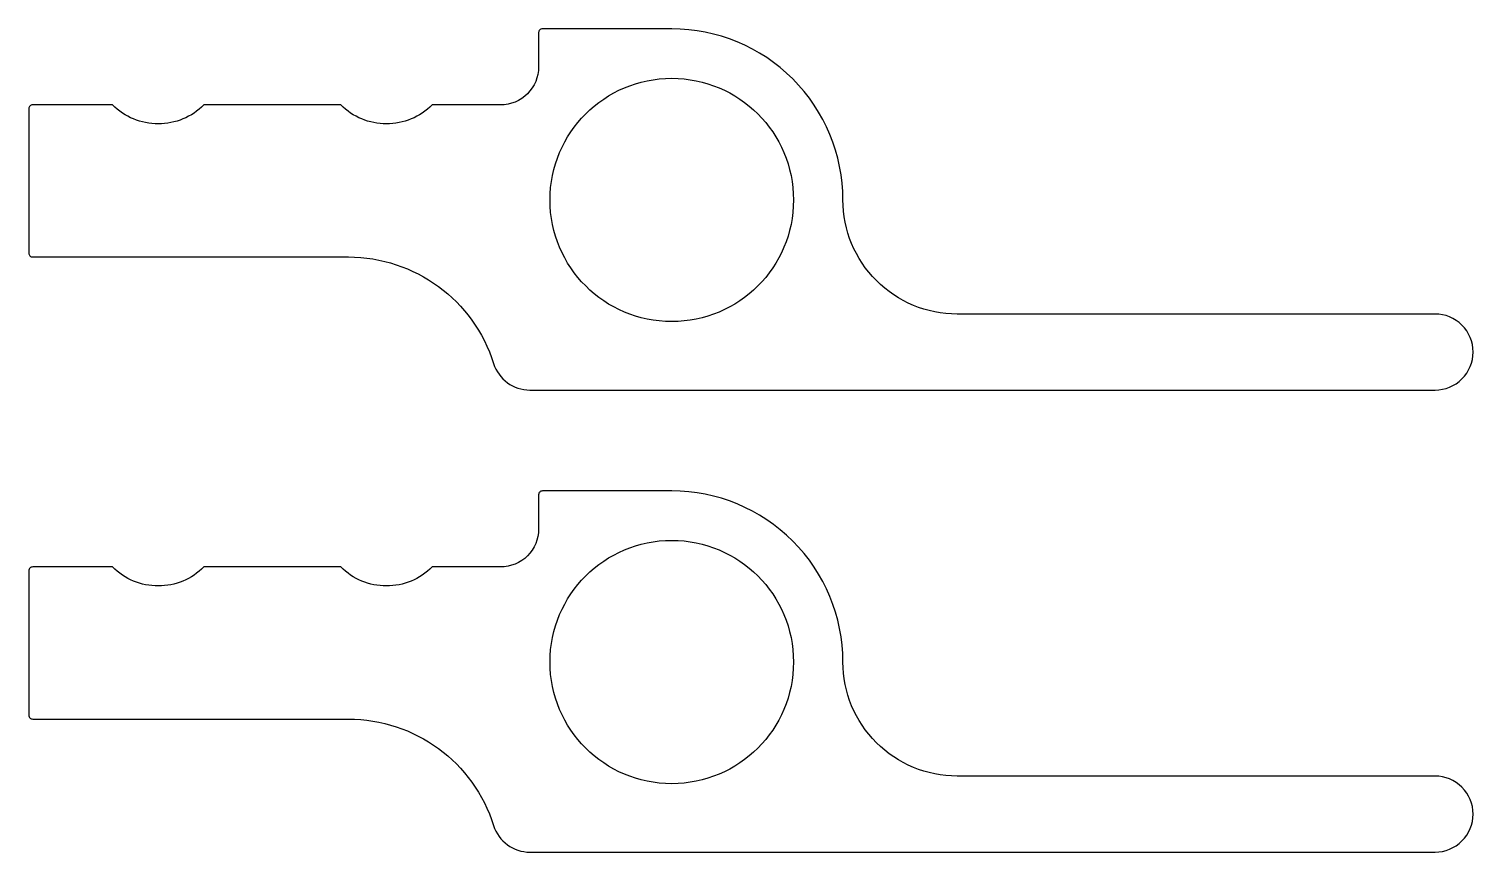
# Model space of a CAD drawing. Header units: inches. Extents: x 0 to 38, y 0 to 21.7.
import ezdxf

# ---------------------------------------------------------------- set-up
doc = ezdxf.new("R2010")
doc.units = ezdxf.units.IN
doc.header["$MEASUREMENT"] = 0
doc.layers.add('カバー板', color=3, linetype='Continuous')

msp = doc.modelspace()

# ---------------------------------------------------------------- linework, layer by layer
at = {"layer": 'カバー板'}
for points in [[(36.967, 12.153, 0.414214), (37.967, 13.153), (37.967, 13.153, 0.414214), (36.967, 14.153), (24.4, 14.153, -0.414214), (21.4, 17.153, 0.414214), (16.9, 21.653), (13.5, 21.653, 0.414214), (13.4, 21.553), (13.4, 20.653, -0.414214), (12.4, 19.653), (10.6, 19.653, -0.416667), (8.2, 19.653), (4.6, 19.653, -0.416667), (2.2, 19.653), (0.1, 19.653, 0.414214), (0, 19.553), (0, 15.753, 0.414214), (0.1, 15.653), (8.4, 15.653, -0.327538), (12.216, 12.853, 0.327538), (13.17, 12.153), (36.967, 12.153)], [(36.967, 0, 0.414214), (37.967, 1), (37.967, 1, 0.414214), (36.967, 2), (24.4, 2, -0.414214), (21.4, 5, 0.414214), (16.9, 9.5), (13.5, 9.5, 0.414214), (13.4, 9.4), (13.4, 8.5, -0.414214), (12.4, 7.5), (10.6, 7.5, -0.416667), (8.2, 7.5), (4.6, 7.5, -0.416667), (2.2, 7.5), (0.1, 7.5, 0.414214), (0, 7.4), (0, 3.6, 0.414214), (0.1, 3.5), (8.4, 3.5, -0.327538), (12.216, 0.7, 0.327538), (13.17, 0), (36.967, 0)]]:
    msp.add_lwpolyline(points, format="xyb", dxfattribs=at)
for centre in [(16.9, 17.153), (16.9, 5)]:
    msp.add_circle(centre, 3.2, dxfattribs=at)

doc.saveas('drawing.dxf')
